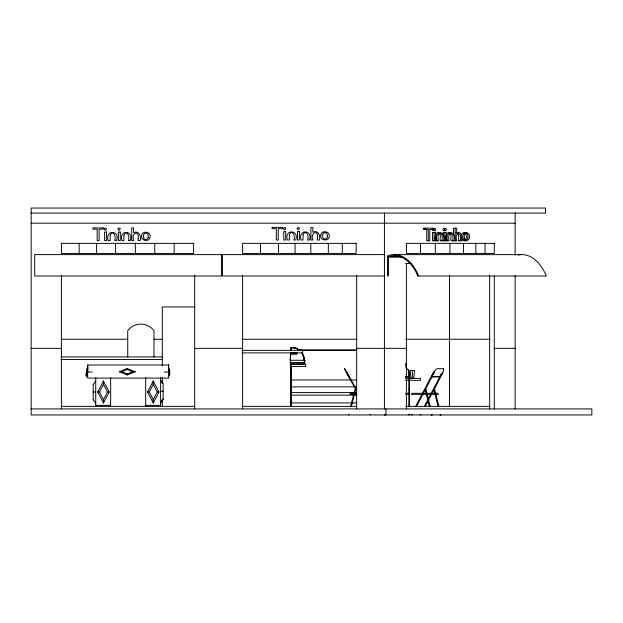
<?xml version="1.0" encoding="UTF-8"?>
<svg xmlns="http://www.w3.org/2000/svg" width="623" height="623" viewBox="0 0 623 623"><rect width="100%" height="100%" fill="white"/><g stroke="black" fill="none" stroke-linecap="round" stroke-linejoin="round"><path stroke-width="0.93" d="M460.163 240.813C462.897 231.359 454.011 231.476 456.682 240.813L453.583 240.813M408.813 414.895L409.537 414.716L408.813 414.56M304.881 360.826L304.382 360.273A12.725 12.725 0 0 0 301.82 352.493M290.404 350.149L290.785 347.432L296.618 348.436M291.011 352.797L289.96 360.273L304.53 360.281M291.377 350.181L291.751 347.564A10.63 10.63 0 0 1 294.858 347.86L296.346 348.343A10.63 10.63 0 0 1 297.747 349.044M432.315 228.976L432.837 230.627L433.881 230.346M304.382 360.273L304.382 362.477L304.881 361.924M461.261 235.806C461.425 230.736 470.264 231.437 469.462 236.608C470.318 241.779 461.417 242.472 461.269 237.433M350.64 406.258L355.009 389.352L355.71 389.531L351.341 406.437M97.764 392.015L103.473 380.98L109.189 392.015L103.473 403.042L97.764 392.015L99.478 392.015L103.473 399.732L103.473 403.042M99.478 392.015L103.473 384.29L103.473 380.98M103.473 399.732L107.475 392.015L103.473 384.29M147.558 392.023L153.266 380.996L158.974 392.023L153.266 403.058L147.558 392.023L149.271 392.023L153.266 384.305L153.266 380.996M153.266 403.058L153.266 399.748L157.261 392.023L153.266 384.305M415.728 406.212L433.483 372.188M431.692 376.837L433.982 372.445A4.12 1.285 -59.1 0 1 437.51 368.668L443.132 368.668A4.12 1.285 -59.1 0 1 442.712 372.445L440.422 376.837L431.692 376.837L433.725 372.289A4.12 1.285 -59.1 0 1 434.589 370.81M416.499 406.515L434.231 372.546M424.442 406.219L441.286 373.948M431.428 376.681L440.157 376.681L441.684 373.753M425.221 406.531L431.77 393.985M432.222 393.121L442.984 372.499M93.216 384.414L95.74 381.011M160.633 402.279L163.156 398.969M160.633 402.925L163.156 399.616L163.156 383.527L160.633 380.217M87.641 368.17L86.628 369.205L86.628 376.72L87.641 376.72M86.628 369.478L87.641 368.442M168.732 374.991L169.736 373.956M168.732 375.677L169.736 374.641L169.736 369.556L168.732 368.52M432.526 228.571L433.592 228.291M444.549 230.346L443.506 230.627L442.914 229.459L443.506 228.291L444.254 228.291M86.628 373.138L86.122 373.543L86.122 375.498L86.628 375.91M86.122 373.753L86.628 373.341M466.627 240.065L465.404 240.712C461.892 239.762 461.884 233.524 465.35 232.496L466.066 232.761M465.28 239.691L466.331 237.667A12.561 9.766 -90 0 0 466.331 235.533L465.864 233.983L464.54 233.399M369.992 414.871L370.56 414.583M119.258 371.736L127.248 368.497L135.246 371.736L127.248 374.968L119.258 371.736L121.812 371.736L127.248 373.932L132.683 371.736L135.246 371.736M121.812 371.736L127.248 369.532L132.683 371.736M429.294 406.437L425.213 389.531L425.867 389.352L430.205 406.258M426.124 389.352L425.213 389.531M438.024 406.437L433.943 389.531L434.597 389.352L438.935 406.258M434.854 389.352L433.943 389.531M431.334 414.895L432.253 414.716L431.591 414.895M440.064 414.895L440.983 414.716L440.321 414.895M304.46 362.477L289.921 362.477M455.904 232.589L458.349 232.768M384.453 414.895L385.178 414.871L384.446 414.568M31.15 213.089L545.522 213.089L545.522 208.043L31.15 208.043L31.15 414.957L591.85 414.957L591.85 408.906L31.15 408.906M31.15 223.182L515.135 223.182M384.43 254.62L222.434 254.62L222.434 276.012L384.43 276.012M393.463 254.62L521.116 254.62M388.269 256.754L400.838 256.754M401.041 256.949L387.584 256.949L390.59 256.084A46.53 28.65 -90 0 1 416.374 272.827L417.807 276.012L546.309 276.012A47.644 29.328 -90 0 0 518.157 254.986M405.62 263.552L411.227 263.552M194.991 306.96L162.307 306.96L162.307 365.841M60.984 339.255L127.738 339.255M153.982 339.255L162.307 339.255M241.872 339.255L356.706 339.255M405.846 339.255L490.145 339.255M31.15 348.343L61.428 348.343M194.664 348.343L242.596 348.343M356.652 348.343L406.398 348.343M494.273 348.343L515.135 348.343M298.253 349.994L356.309 349.994M298.253 350.282L356.309 350.282M241.74 350.36L302.653 350.36L302.653 352.883L241.747 352.883M290.777 352.719L297.14 353.101L296.914 354.222L290.809 354.238M60.984 356.924L162.307 356.924M61.116 359.448L162.307 359.448M304.242 362.399L298.285 362.477M405.83 363.622L406.461 363.622M290.544 363.988L305.683 363.988L305.683 366.511L290.544 366.511M289.936 364.112L304.133 364.112L304.133 362.477M405.83 365.179L406.461 365.179M86.628 371.409L87.641 371.409M168.732 371.752L169.736 371.752M92.149 372.063L87.796 372.063L87.796 364.992M164.215 372.063L168.109 372.063M86.122 374.625L86.628 374.625M405.425 376.681L409.171 376.681M405.425 376.837L409.171 376.837L409.171 372.289A4.12 3.59 0 0 0 406.531 368.746M290.567 379.96L356.309 379.96M405.48 380.279L420.502 380.279L420.502 378.363L405.978 378.363L405.978 376.541M290.567 386.875L356.309 386.875M408.805 389.352L409.537 389.352M408.805 389.531L409.537 389.531M160.633 391.252L163.156 391.252M107.475 392.015L109.189 392.015M93.216 392.038L95.74 392.038M157.261 392.023L158.974 392.023M290.567 392.607L356.309 392.607M350.033 393.315L356.691 393.315M405.76 393.315L408.813 393.315M411.453 393.315L438.319 393.315M350.033 394.359L356.769 394.359M405.76 394.359L408.813 394.359M411.453 394.359L438.319 394.359M290.567 395.169L356.309 395.169M290.567 402.941L356.309 402.941M61.116 406.383L194.991 406.383M241.88 406.383L356.652 406.383M405.62 406.383L490.145 406.383M290.785 347.432L291.751 347.564A12.273 12.273 0 0 1 299.32 350.243A12.39 12.39 0 0 0 291.751 347.564M456.924 233.446C459.945 234.139 458.1 238.601 458.575 240.813L461.682 240.813C462.562 237.69 461.542 230.378 456.682 232.994L456.682 228.197L453.583 228.197L453.583 234.996M449.308 233.446C452.399 234.022 450.273 238.843 450.966 240.782L454.058 240.782C457.298 230.144 444.401 230.183 447.555 240.782M438.639 233.446C441.73 234.022 439.612 238.843 440.297 240.782L449.066 240.782C446.66 231.717 454.93 230.783 452.555 240.782M348.452 414.716L349.153 414.895M450.733 232.768C445.967 230.868 445.235 237.737 445.975 240.782M440.064 232.768C435.306 230.868 434.566 237.737 435.306 240.782M411.616 414.56L412.138 414.871L411.367 414.568M420.346 414.583L420.86 414.895L420.081 414.583M86.122 375.295L86.628 375.708M86.628 373.605L87.641 374.641M161.637 382.187L162.65 383.511M93.216 399.764L95.74 403.167M346.886 372.235L356.107 388.721M344.62 368.512L348.911 376.837L344.34 368.668M346.302 372.499L356.465 390.676M149.271 392.023L153.266 399.748M303.136 355.46L303.549 356.878M304.873 360.608L304.881 362.095M303.923 359.416L303.697 357.555L303.892 358.973M515.135 213.089L515.135 255.196M515.135 275.576L515.135 408.906M494.273 276.082L494.273 408.906M489.639 275.202L489.639 408.906M485.068 243.367L485.068 253.46M475.855 243.367L475.855 253.46M463.457 243.367L463.457 253.46M455.172 228.197L455.172 240.813M449.931 243.367L449.931 253.46M449.518 275.202L449.518 406.383M446.255 240.782L446.255 232.34L443.163 232.34L443.163 236.094M444.752 232.34L444.752 240.782M443.389 240.782C446.629 230.144 433.74 230.183 436.894 240.782M441.886 240.782C444.269 230.783 435.991 231.717 438.397 240.782L432.494 240.782L432.494 232.34L435.586 232.34L435.586 240.782M435.306 243.367L435.306 253.46M434.083 232.34L434.083 240.782M428.305 240.797L428.305 229.443L423.399 229.443L423.399 228.182L433.117 228.182L433.117 229.443L429.808 229.443L429.808 240.797L426.716 240.797L426.716 229.443M424.987 228.182L424.987 229.443M420.517 243.367L420.517 253.46M412.34 370.506L412.34 378.2M409.537 372.188L409.537 406.983M408.805 372.546L408.805 406.437M406.398 263.552L406.398 408.906M405.978 363.622L405.978 368.068M388.433 256.949L388.433 276.012L387.584 276.012L387.584 255.827A47.644 29.328 -90 0 1 418.656 276.012M385.941 408.906L385.941 414.957M384.43 213.089L384.43 408.906M356.652 275.202L356.652 408.906M342.253 243.367L342.253 253.46M328.337 243.367L328.337 253.46M310.791 243.367L310.791 253.46M295.061 243.367L295.061 253.46M291.478 365.545L291.478 406.422M290.567 349.994L290.567 350.508M290.567 365.545L290.567 406.422L290.544 352.883M278.543 243.367L278.543 253.46M260.484 243.367L260.484 253.46M242.596 275.202L242.596 408.906M194.664 275.202L194.664 408.906M174.199 243.367L174.199 253.46M168.568 364.992L168.568 372.063M162.307 377.421L162.307 383.394M162.307 399.623L162.307 406.383M160.633 377.678L160.633 405.371L145.696 405.371L145.696 377.678M160.5 405.371L160.5 406.383M154.761 243.367L154.761 253.46M153.982 356.924L153.982 330.681A16.4 16.4 0 0 0 127.738 330.681L127.738 356.924M145.829 405.371L145.829 406.383M135.355 243.367L135.355 253.46M127.248 368.497L127.248 369.532M127.248 373.932L127.248 374.968M115.59 243.367L115.59 253.46M110.668 377.678L110.668 405.371L95.74 405.371L95.74 377.678M110.536 405.371L110.536 406.383M96.612 243.367L96.612 253.46M95.872 405.371L95.872 406.383M93.216 384.321L93.216 399.857M79.152 243.367L79.152 253.46M61.428 275.202L61.428 408.906M298.401 349.464A10.63 10.63 0 0 1 299.616 350.453M291.751 347.432A12.725 12.725 0 0 1 299.484 350.118M443.358 368.746A4.12 1.285 -59.1 0 1 443.444 369.556M406.531 368.902A4.12 3.59 0 0 1 409.171 372.445M138.181 238.741L138.166 240.54L140.12 240.54C141.639 236.335 138.789 230.012 133.696 232.714L133.696 227.925L131.741 227.925L131.741 240.54L133.696 240.54C130.698 233.127 139.7 229.326 138.181 238.741M317.348 238.235L317.333 240.034L319.28 240.034C320.806 235.829 317.948 229.505 312.855 232.208L312.855 227.418L310.9 227.418L310.9 240.034L312.855 240.034C309.857 232.62 318.867 228.828 317.348 238.235M110.201 235.307L110.162 240.501L108.223 240.501C104.664 229.755 120.255 229.692 116.587 240.501L114.648 240.501C116.602 237.052 112.888 228.929 110.201 235.307M123.93 235.307L123.884 240.501L121.952 240.501C118.393 229.755 133.976 229.692 130.308 240.501L128.377 240.501C130.332 237.052 126.617 228.929 123.93 235.307M289.36 234.801L289.321 240.003L287.39 240.003C283.823 229.248 299.414 229.186 295.746 240.003L293.815 240.003C295.761 236.545 292.047 228.423 289.36 234.801M303.089 234.801L303.051 240.003L301.111 240.003C297.553 229.248 313.135 229.186 309.475 240.003L307.536 240.003C309.491 236.545 305.776 228.423 303.089 234.801M141.623 235.525C140.191 240.891 149.434 242.565 150.042 237.168C151.506 231.74 142.301 230.113 141.623 235.525M320.79 235.019C319.35 240.392 328.601 242.059 329.201 236.662C330.665 231.234 321.46 229.607 320.79 235.019M414.513 370.506L413.734 378.2L410.946 378.2L410.168 370.506L414.513 370.506M433.904 228.976L434.426 230.627L435.469 230.346L435.781 229.459L435.181 228.291L433.904 228.976M444.573 228.976L445.095 230.627L446.138 230.346L446.45 229.459L445.842 228.291L444.573 228.976M467.92 237.667C468.278 240.408 463.979 240.392 464.33 237.667A12.507 9.719 -90 0 1 464.33 235.533C463.979 232.815 468.278 232.792 467.92 235.533A12.561 9.766 -90 0 1 467.92 237.667M104.384 228.696C105.264 233.648 108.503 225.822 104.384 228.696M118.105 228.696C118.993 233.648 122.225 225.822 118.105 228.696M283.543 228.197C284.431 233.142 287.662 225.324 283.543 228.197M297.264 228.197C298.152 233.142 301.392 225.324 297.264 228.197M148.149 237.394C148.258 240.237 143.43 240.213 143.524 237.386A12.507 12.507 0 0 1 143.524 235.26C143.43 232.434 148.258 232.41 148.149 235.253A12.561 12.561 0 0 1 148.149 237.394M327.316 236.888C327.425 239.73 322.597 239.715 322.691 236.888A12.507 12.507 0 0 1 322.691 234.754C322.597 231.927 327.425 231.904 327.316 234.754A12.561 12.561 0 0 1 327.316 236.888M282.531 227.403L272.064 227.403L272.064 228.664L276.339 228.664L276.339 240.019L278.271 240.019L278.271 228.664L282.531 228.664L282.531 227.403M103.363 227.901L92.905 227.901L92.905 229.163L97.172 229.163L97.172 240.525L99.112 240.525L99.112 229.163L103.363 229.163L103.363 227.901M285.708 231.554L283.769 231.554L283.769 240.003L285.708 240.003L285.708 231.554M299.429 231.554L297.498 231.554L297.498 240.003L299.429 240.003L299.429 231.554M106.541 232.06L104.609 232.06L104.609 240.501L106.541 240.501L106.541 232.06M120.27 232.06L118.339 232.06L118.339 240.501L120.27 240.501L120.27 232.06M193.636 243.367L61.428 243.367L61.428 253.46L193.636 253.46L193.636 243.367M356.169 243.367L242.596 243.367L242.596 253.46L356.169 253.46L356.169 243.367M494.273 243.367L406.398 243.367L406.398 253.46L494.273 253.46L494.273 243.367M221.422 254.62L34.693 254.62L34.693 276.012L221.422 276.012L221.422 254.62M168.732 364.992L87.641 364.992L87.641 378.114L168.732 378.114L168.732 364.992M303.931 360.273A12.273 12.273 0 0 0 301.579 352.595A12.39 12.39 0 0 1 303.931 360.273"/></g></svg>
